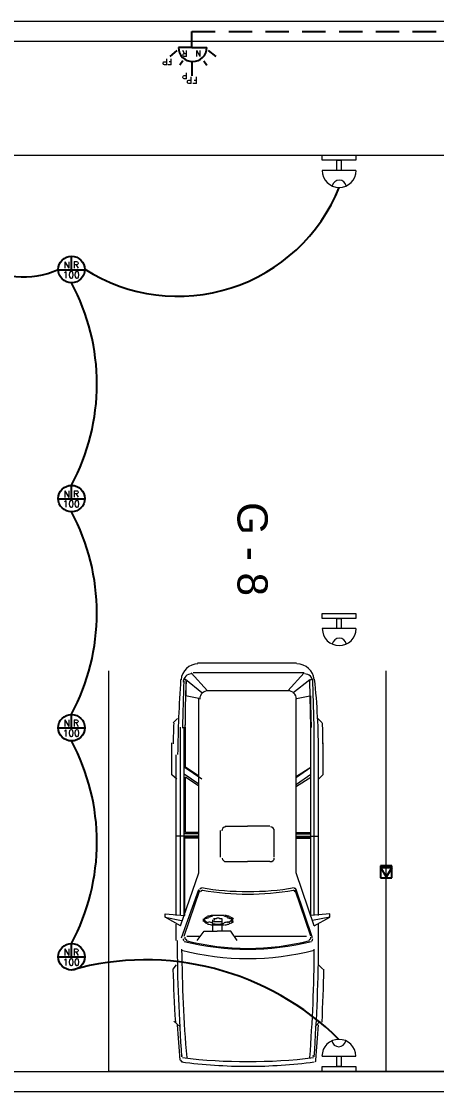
# Model space of a CAD drawing. Header units: millimetres. Extents: x -5 to 184, y -24 to 24.
# Drawn here: x 8.48 to 11.58, y -11 to -3 of the extents above; entities that cross this region are included whole.
import ezdxf

# ---------------------------------------------------------------- set-up
doc = ezdxf.new("R2010")
doc.units = ezdxf.units.MM
doc.linetypes.add('HIDDEN', pattern=[0.375, 0.25, -0.125])
doc.layers.add('Edificação', color=251, linetype='Continuous', lineweight=20)
doc.layers.add('Legenda', color=231, linetype='Continuous', lineweight=25)
for name, color, linetype in [('Eletroduto', 160, 'Continuous'), ('Estacionamento', 30, 'Continuous'), ('Pontos de iluminação', 50, 'Continuous')]:
    doc.layers.add(name, color=color, linetype=linetype)
doc.styles.add('Arial0', font='arial.ttf', dxfattribs={"height": 3.14658})
doc.styles.add('ROMANS', font='ROMANS.SHX')

msp = doc.modelspace()

# ---------------------------------------------------------------- linework, layer by layer
at = {"layer": 'Edificação', "color": 252}
msp.add_line((26.85, -3.15), (6.9, -3.15), dxfattribs=at)
at = {"layer": 'Edificação'}
for p, q in [((6.9, -4), (26.85, -4)), ((1.45, -10.85), (26.85, -10.85)), ((2.1, -11), (26.85, -11))]:
    msp.add_line(p, q, dxfattribs=at)
at = {"layer": 'Edificação', "color": 252}
msp.add_lwpolyline([(0, -11), (27, -11), (27, -3), (0, -3)], close=True, dxfattribs=at)
at = {"layer": 'Eletroduto', "linetype": 'HIDDEN', "ltscale": 0.7}
for p, q in [((9.75, -3.15), (9.75, -3.075)), ((9.75, -3.075), (24, -3.075))]:
    msp.add_line(p, q, dxfattribs=at)
at = {"layer": 'Eletroduto'}
for centre, radius, start, end in [((8.491, -4.2695), 0.6405, 177.40704, 293.96262), ((9.6459, -3.7559), 1.2991, 237.56389, 338.0938), ((7.4347, -5.7106), 1.6051, 331.85817, 28.13421), ((7.4346, -7.4225), 1.6051, 331.85817, 28.13421), ((7.4347, -9.1356), 1.6051, 331.85817, 28.13421), ((9.4036, -12.0701), 2.0548, 45.30464, 105.62753)]:
    msp.add_arc(centre, radius, start, end, dxfattribs=at)
at = {"layer": 'Estacionamento', "linetype": 'Continuous', "lineweight": 20}
for points in [[(10.5315, -7.7962), (9.7924, -7.7962), (9.7924, -7.7962)], [(9.8248, -8.0199), (9.7016, -7.9194), (9.7016, -7.9194)], [(9.867, -8.0037), (9.7438, -7.8708), (9.7438, -7.8708)], [(10.5899, -7.8708), (9.76, -7.8708), (9.76, -7.8708)], [(10.4667, -8.0037), (10.5899, -7.8708), (10.5899, -7.8708)], [(10.5056, -8.0199), (10.632, -7.9194), (10.632, -7.9194)], [(10.6385, -8.276), (10.632, -7.9291), (10.632, -7.9291)], [(10.6645, -8.276), (10.6547, -7.9291), (10.6547, -7.9291)], [(9.8021, -8.062), (9.7016, -8.0426), (9.7016, -8.0426)], [(10.4667, -8.0037), (9.867, -8.0037), (9.867, -8.0037)], [(10.5315, -8.062), (10.632, -8.0426), (10.632, -8.0426)], [(9.6433, -8.2112), (9.6109, -8.2436), (9.6109, -8.2436)], [(10.7228, -8.2436), (10.6904, -8.2112), (10.6904, -8.2112)], [(9.7016, -8.5742), (9.7016, -8.276), (9.7016, -8.276)], [(10.6385, -8.5742), (10.6385, -8.276), (10.6385, -8.276)], [(9.6368, -8.665), (9.6011, -8.6326), (9.6011, -8.3927)], [(10.7293, -8.3927), (10.7293, -8.6326), (10.6969, -8.665)], [(9.8248, -8.665), (9.6919, -8.5742), (9.6919, -8.5742)], [(9.8021, -8.7007), (9.6919, -8.6261), (9.6919, -8.6261)], [(9.8021, -8.6423), (9.7016, -8.5742), (9.7016, -8.5742)], [(10.5315, -8.6423), (10.6385, -8.5742), (10.6385, -8.5742)], [(10.5315, -8.6488), (10.6385, -8.5742), (10.6385, -8.5742)], [(10.5315, -8.7007), (10.6385, -8.6261), (10.6385, -8.6261)], [(9.8021, -8.7169), (9.7016, -8.6488), (9.7016, -8.6488)], [(9.7016, -9.0638), (9.7016, -8.6488), (9.7016, -8.6488)], [(10.5315, -8.7169), (10.6385, -8.6488), (10.6385, -8.6488)], [(10.6385, -9.0638), (10.6385, -8.6488), (10.6385, -8.6488)], [(9.9999, -9.0151), (10.1652, -9.0151), (10.1652, -9.0151)], [(10.3338, -9.0151), (10.1652, -9.0151), (10.1652, -9.0151)], [(9.8021, -9.0897), (9.6368, -9.0897), (9.6368, -9.0897)], [(9.8021, -9.0735), (9.6919, -9.0735), (9.6919, -9.0735)], [(9.8021, -9.0994), (9.6919, -9.0994), (9.6919, -9.0994)], [(9.8021, -9.0638), (9.7016, -9.0638), (9.7016, -9.0638)], [(9.8021, -9.1059), (9.7016, -9.1059), (9.7016, -9.1059)], [(10.5315, -9.0638), (10.6385, -9.0638), (10.6385, -9.0638)], [(10.5315, -9.0735), (10.6385, -9.0735), (10.6385, -9.0735)], [(10.5315, -9.0897), (10.6969, -9.0897), (10.6969, -9.0897)], [(10.5315, -9.0994), (10.6385, -9.0994), (10.6385, -9.0994)], [(10.5315, -9.1059), (10.6385, -9.1059), (10.6385, -9.1059)]]:
    msp.add_lwpolyline(points, dxfattribs=at)
at = {"layer": 'Estacionamento', "linetype": 'Continuous', "lineweight": 9}
for points in [[(11.2026, -10.85), (9.1278, -10.85), (9.1278, -7.8546)], [(13.2774, -10.85), (11.2026, -10.85), (11.2026, -7.8546)], [(9.8021, -9.3652), (9.8021, -8.062), (9.8021, -8.062)], [(10.5283, -9.3652), (10.5283, -8.062), (10.5283, -8.062)], [(9.666, -9.6829), (9.666, -8.276), (9.666, -8.276)], [(9.6919, -9.6829), (9.6919, -8.276), (9.6919, -8.276)], [(10.6385, -9.6829), (10.6385, -8.276), (10.6385, -8.276)], [(10.6645, -9.6829), (10.6645, -8.276), (10.6645, -8.276)], [(9.6336, -9.6829), (9.6336, -8.4835), (9.6336, -8.4835)], [(10.6969, -9.6829), (10.6969, -8.4835), (10.6969, -8.4835)], [(9.6919, -9.6829), (9.6919, -8.6261), (9.6919, -8.6261)], [(9.6984, -9.6829), (9.6984, -9.1059), (9.6984, -9.1059)], [(9.9642, -9.2485), (9.9642, -9.0475), (9.9642, -9.0475)], [(10.3662, -9.2485), (10.3662, -9.0475), (10.3662, -9.0475)], [(10.6385, -9.6829), (10.6385, -9.1059), (10.6385, -9.1059)], [(9.9966, -9.281), (10.1652, -9.281), (10.1652, -9.281)], [(10.3338, -9.281), (10.1652, -9.281), (10.1652, -9.281)], [(9.666, -9.7607), (9.8021, -9.3652), (9.8021, -9.3652)], [(10.6645, -9.7607), (10.5283, -9.3652), (10.5283, -9.3652)], [(9.6725, -9.8515), (9.8021, -9.4884), (9.8021, -9.4884)], [(9.6919, -9.8386), (9.8086, -9.4949), (9.8086, -9.4949)], [(10.6385, -9.8386), (10.5218, -9.4949), (10.5218, -9.4949)], [(10.6515, -9.8515), (10.5283, -9.4884), (10.5283, -9.4884)], [(9.5493, -9.6959), (9.5493, -9.67), (9.6984, -9.6829)], [(10.7812, -9.6959), (10.7812, -9.67), (10.6385, -9.6829)], [(9.666, -9.7607), (9.5493, -9.6959), (9.6725, -9.7218)], [(9.6336, -9.871), (9.6336, -9.7478), (9.6336, -9.7478)], [(9.9059, -9.7413), (9.9059, -9.7154), (9.9059, -9.7154)], [(9.9059, -9.7997), (9.9059, -9.7478), (9.9059, -9.7478)], [(9.9188, -9.7154), (9.9188, -9.7089), (9.9188, -9.7089)], [(9.9772, -9.7154), (9.9772, -9.7089), (9.9772, -9.7089)], [(9.9772, -9.7413), (9.9772, -9.7154), (9.9772, -9.7154)], [(9.9772, -9.7997), (9.9772, -9.7478), (9.9772, -9.7478)], [(10.6645, -9.7607), (10.7812, -9.6959), (10.6515, -9.7218)], [(10.6969, -9.871), (10.6969, -9.7478), (10.6969, -9.7478)], [(9.7114, -9.8386), (9.8151, -9.8386), (9.8151, -9.8386)], [(9.7892, -9.871), (9.841, -9.7997), (9.9383, -9.7997)], [(10.0874, -9.871), (10.042, -9.7997), (9.9383, -9.7997)], [(10.0744, -9.8386), (10.6061, -9.8386), (10.6061, -9.8386)], [(9.6336, -10.0525), (9.6076, -10.0849), (9.6076, -10.0849)], [(10.7293, -10.0849), (10.6969, -10.0525), (10.6969, -10.0525)], [(9.6595, -10.5129), (9.6141, -10.4739), (9.6141, -10.4739)], [(10.7098, -10.4739), (10.6709, -10.5129), (10.6709, -10.5129)], [(9.6725, -10.7333), (9.6789, -10.7333), (9.6789, -10.7333)], [(10.6515, -10.7333), (10.658, -10.7333), (10.658, -10.7333)]]:
    msp.add_lwpolyline(points, dxfattribs=at)
at = {"layer": 'Estacionamento', "linetype": 'Continuous', "lineweight": 20}
for points in [[(9.7956, -7.8027), (9.7308, -7.8027), (9.6725, -7.8546), (9.6692, -7.9226)], [(10.6645, -7.9194), (10.658, -7.8546), (10.6029, -7.8027), (10.5348, -7.8027)], [(9.666, -7.9194), (9.653, -8.1074), (9.6465, -8.2954), (9.6433, -8.4802)], [(9.747, -7.8773), (9.7146, -7.8773), (9.6854, -7.9032), (9.6854, -7.9388)], [(10.6547, -7.9388), (10.6547, -7.9032), (10.6256, -7.8773), (10.5931, -7.8773)], [(10.6969, -8.4802), (10.6969, -8.2922), (10.6871, -8.1042), (10.6677, -7.9162)], [(9.6887, -7.9324), (9.6854, -8.0491), (9.6822, -8.1658), (9.6789, -8.2825)], [(9.7081, -7.9324), (9.7016, -8.0491), (9.6984, -8.1658), (9.6984, -8.2857)], [(9.7049, -7.9356), (9.7016, -8.0491), (9.6984, -8.1625), (9.6984, -8.2792)], [(9.8702, -8.0037), (9.8378, -8.0037), (9.8086, -8.0296), (9.8086, -8.0653)], [(9.8702, -8.0037), (9.8378, -8.0037), (9.8086, -8.0296), (9.8086, -8.0653)], [(10.5315, -8.0653), (10.5315, -8.0296), (10.5024, -8.0037), (10.4699, -8.0037)], [(10.645, -8.2792), (10.6418, -8.2014), (10.6385, -8.1236), (10.6385, -8.0426)], [(9.6141, -8.2468), (9.6109, -8.2954), (9.6109, -8.3473), (9.6109, -8.3992)], [(10.7293, -8.3992), (10.7293, -8.3473), (10.7293, -8.2954), (10.726, -8.2468)], [(10.0031, -9.0216), (9.9869, -9.0216), (9.9739, -9.0378), (9.9739, -9.0508)], [(10.3662, -9.0508), (10.3662, -9.0378), (10.3532, -9.0216), (10.337, -9.0216)]]:
    msp.add_open_spline(points, degree=3, dxfattribs=at)
for points in [[(9.7081, -7.9259), (9.7049, -7.9194), (9.6984, -7.9194), (9.6951, -7.9194), (9.6951, -7.9194), (9.6887, -7.9226), (9.6854, -7.9259), (9.6854, -7.9324)], [(10.6547, -7.9324), (10.6547, -7.9259), (10.6515, -7.9226), (10.645, -7.9194), (10.645, -7.9194), (10.6418, -7.9194), (10.6353, -7.9194), (10.632, -7.9259)]]:
    msp.add_open_spline(points, degree=3, knots=[0, 0, 0, 0, 0.125, 0.125, 0.125, 0.125001, 1, 1, 1, 1], dxfattribs=at)
at = {"layer": 'Estacionamento', "linetype": 'Continuous', "lineweight": 9}
for points in [[(9.9772, -9.255), (9.9772, -9.268), (9.9902, -9.281), (10.0031, -9.281)], [(10.3338, -9.281), (10.3532, -9.281), (10.3662, -9.268), (10.3662, -9.255)], [(9.8216, -9.482), (9.8151, -9.482), (9.8086, -9.482), (9.8086, -9.4884)], [(9.8281, -9.4949), (9.8216, -9.4949), (9.8216, -9.5014), (9.8151, -9.5079)], [(9.8216, -9.4755), (10.0485, -9.5144), (10.2884, -9.5144), (10.5153, -9.4755)], [(9.8281, -9.4949), (10.055, -9.5338), (10.2819, -9.5338), (10.5088, -9.4949)], [(10.5218, -9.5079), (10.5218, -9.5014), (10.5153, -9.4949), (10.5088, -9.4949)], [(10.5283, -9.4884), (10.5283, -9.482), (10.5218, -9.482), (10.5153, -9.482)], [(9.8345, -9.7089), (9.8345, -9.7089), (9.8345, -9.7154), (9.8345, -9.7154)], [(9.8345, -9.7154), (9.8345, -9.7218), (9.8345, -9.7218), (9.8345, -9.7283)], [(9.867, -9.6959), (9.854, -9.6959), (9.8475, -9.7024), (9.841, -9.7089)], [(9.8475, -9.7089), (9.841, -9.7089), (9.841, -9.7154), (9.841, -9.7154)], [(9.841, -9.7154), (9.841, -9.7218), (9.841, -9.7283), (9.8475, -9.7283)], [(9.841, -9.7283), (9.8475, -9.7348), (9.854, -9.7413), (9.867, -9.7413)], [(9.8734, -9.7024), (9.8605, -9.7024), (9.854, -9.7089), (9.8475, -9.7089)], [(9.8475, -9.7218), (9.854, -9.7283), (9.8605, -9.7348), (9.8734, -9.7348)], [(9.8994, -9.6829), (9.8929, -9.6829), (9.8799, -9.6894), (9.867, -9.6894)], [(9.867, -9.7478), (9.8799, -9.7478), (9.8929, -9.7543), (9.8994, -9.7543)], [(9.9059, -9.6894), (9.8929, -9.6894), (9.8864, -9.6959), (9.8734, -9.6959)], [(9.8734, -9.7283), (9.8864, -9.7348), (9.8929, -9.7348), (9.9059, -9.7348)], [(9.9448, -9.6829), (9.9318, -9.6829), (9.9124, -9.6829), (9.8994, -9.6829)], [(9.9448, -9.6829), (9.9318, -9.6829), (9.9188, -9.6829), (9.8994, -9.6829)], [(9.8994, -9.7413), (9.9188, -9.7478), (9.9318, -9.7478), (9.9448, -9.7478)], [(9.8994, -9.7543), (9.9124, -9.7543), (9.9318, -9.7543), (9.9448, -9.7543)], [(9.9188, -9.7089), (9.9188, -9.7089), (9.9124, -9.7089), (9.9124, -9.7089)], [(9.9124, -9.7218), (9.9124, -9.7283), (9.9188, -9.7283), (9.9188, -9.7283)], [(9.9318, -9.7089), (9.9253, -9.7089), (9.9253, -9.7089), (9.9188, -9.7089)], [(9.9188, -9.7283), (9.9253, -9.7283), (9.9253, -9.7283), (9.9318, -9.7283)], [(9.9448, -9.7024), (9.9383, -9.7024), (9.9383, -9.7024), (9.9318, -9.7089)], [(9.9318, -9.7283), (9.9383, -9.7283), (9.9383, -9.7283), (9.9448, -9.7283)], [(9.9902, -9.6829), (9.9772, -9.6829), (9.9577, -9.6829), (9.9448, -9.6829)], [(9.9902, -9.6829), (9.9707, -9.6829), (9.9577, -9.6829), (9.9448, -9.6829)], [(9.9577, -9.7089), (9.9513, -9.7024), (9.9513, -9.7024), (9.9448, -9.7024)], [(9.9448, -9.7283), (9.9513, -9.7283), (9.9513, -9.7283), (9.9577, -9.7283)], [(9.9448, -9.7478), (9.9577, -9.7478), (9.9707, -9.7478), (9.9902, -9.7413)], [(9.9448, -9.7543), (9.9577, -9.7543), (9.9772, -9.7543), (9.9902, -9.7543)], [(9.9707, -9.7089), (9.9707, -9.7089), (9.9642, -9.7089), (9.9577, -9.7089)], [(9.9577, -9.7283), (9.9642, -9.7283), (9.9707, -9.7283), (9.9707, -9.7283)], [(9.9772, -9.7089), (9.9772, -9.7089), (9.9772, -9.7089), (9.9707, -9.7089)], [(9.9707, -9.7283), (9.9772, -9.7283), (9.9772, -9.7283), (9.9772, -9.7218)], [(10.0226, -9.6959), (10.0096, -9.6959), (10.0031, -9.6894), (9.9902, -9.6894)], [(9.9902, -9.7348), (10.0031, -9.7348), (10.0096, -9.7348), (10.0226, -9.7283)], [(10.0291, -9.6894), (10.0161, -9.6894), (10.0096, -9.6829), (9.9966, -9.6829)], [(9.9966, -9.7543), (10.0096, -9.7543), (10.0161, -9.7478), (10.0291, -9.7478)], [(10.042, -9.7089), (10.0355, -9.7089), (10.0291, -9.7024), (10.0161, -9.7024)], [(10.0161, -9.7348), (10.0291, -9.7348), (10.0355, -9.7283), (10.042, -9.7218)], [(10.0615, -9.7089), (10.0485, -9.7024), (10.042, -9.6959), (10.0291, -9.6959)], [(10.0291, -9.7413), (10.042, -9.7413), (10.0485, -9.7348), (10.0615, -9.7283)], [(10.0485, -9.7154), (10.0485, -9.7154), (10.0485, -9.7089), (10.042, -9.7089)], [(10.042, -9.7283), (10.0485, -9.7283), (10.0485, -9.7218), (10.0485, -9.7154)], [(10.055, -9.7154), (10.055, -9.7154), (10.055, -9.7089), (10.055, -9.7089)], [(10.055, -9.7283), (10.055, -9.7218), (10.055, -9.7218), (10.055, -9.7154)], [(9.64, -9.871), (9.64, -10.1627), (9.653, -10.448), (9.6725, -10.7398)], [(9.6919, -9.8775), (10.0031, -9.9553), (10.3338, -9.9553), (10.645, -9.8775)], [(9.7049, -9.871), (10.0096, -9.9488), (10.3273, -9.9488), (10.632, -9.871)], [(10.6645, -10.7398), (10.6839, -10.448), (10.6969, -10.1627), (10.6969, -9.871)], [(9.6725, -9.9358), (9.6789, -10.2081), (9.6854, -10.4739), (9.7114, -10.7463)], [(9.6725, -9.9423), (9.9966, -10.0266), (10.3403, -10.0266), (10.6645, -9.9423)], [(10.632, -10.7463), (10.6515, -10.4739), (10.6645, -10.2081), (10.6645, -9.9358)], [(9.6076, -10.0849), (9.6141, -10.2146), (9.6141, -10.3508), (9.6271, -10.4804)], [(10.7228, -10.4804), (10.7293, -10.3508), (10.7358, -10.2146), (10.7358, -10.0849)], [(9.64, -10.4999), (9.6465, -10.5907), (9.653, -10.6749), (9.6595, -10.7657)], [(10.6774, -10.7657), (10.6839, -10.6749), (10.6904, -10.5907), (10.6969, -10.4999)], [(9.666, -10.7657), (9.666, -10.7722), (9.6725, -10.7722), (9.6789, -10.7787)], [(9.6725, -10.7787), (9.8345, -10.7981), (10.0031, -10.8111), (10.1717, -10.8111)], [(9.6789, -10.7463), (10.0031, -10.7852), (10.3338, -10.7852), (10.658, -10.7463)], [(10.1717, -10.8111), (10.3338, -10.8111), (10.5024, -10.7981), (10.6645, -10.7787)], [(10.6709, -10.7787), (10.6774, -10.7722), (10.6774, -10.7722), (10.6774, -10.7657)]]:
    msp.add_open_spline(points, degree=3, dxfattribs=at)
for points in [[(9.6854, -9.858), (9.6854, -9.858), (9.6854, -9.8645), (9.6854, -9.8645), (9.6854, -9.8645), (9.6854, -9.871), (9.6919, -9.871), (9.6919, -9.871)], [(9.6984, -9.845), (9.6984, -9.8515), (9.6984, -9.8515), (9.6984, -9.858), (9.6984, -9.858), (9.7049, -9.858), (9.7049, -9.8645), (9.7114, -9.8645)], [(10.6256, -9.8645), (10.632, -9.8645), (10.632, -9.858), (10.6385, -9.858), (10.6385, -9.858), (10.6385, -9.8515), (10.6385, -9.8515), (10.6385, -9.845)], [(10.645, -9.871), (10.6515, -9.871), (10.6515, -9.871), (10.6515, -9.8645), (10.6515, -9.8645), (10.6515, -9.8645), (10.658, -9.858), (10.6515, -9.858)]]:
    msp.add_open_spline(points, degree=3, knots=[0, 0, 0, 0, 0.125, 0.125, 0.125, 0.125001, 1, 1, 1, 1], dxfattribs=at)
at = {"layer": 'Legenda', "color": 1, "linetype": 'Continuous'}
for p, q in [((11.2436, -9.3129), (11.1606, -9.3129)), ((11.1606, -9.3129), (11.1606, -9.4028)), ((11.2436, -9.4028), (11.2436, -9.3129)), ((11.1606, -9.4028), (11.2436, -9.4028))]:
    msp.add_line(p, q, dxfattribs=at)
at = {"layer": 'Legenda', "color": 1}
for p, q in [((11.2438, -9.3266), (11.1613, -9.3266)), ((11.1613, -9.3266), (11.2026, -9.3981)), ((11.2026, -9.3266), (11.2026, -9.3129)), ((11.2438, -9.3266), (11.2026, -9.3981)), ((11.2026, -9.3981), (11.2438, -9.3266)), ((11.2026, -9.3981), (11.2438, -9.3266))]:
    msp.add_line(p, q, dxfattribs=at)
at = {"layer": 'Pontos de iluminação'}
for p, q in [((9.75, -3.1946), (9.6498, -3.1946)), ((9.75, -3.1946), (9.75, -3.15)), ((9.75, -3.1946), (9.8614, -3.1946)), ((9.6386, -3.2168), (9.5839, -3.2625)), ((9.8725, -3.2168), (9.9282, -3.2614)), ((9.6832, -3.2948), (9.6609, -3.3282)), ((9.75, -3.3059), (9.75, -3.4062)), ((9.8391, -3.2948), (9.8614, -3.3282)), ((8.85, -4.8563), (8.85, -4.7552)), ((8.7508, -4.8563), (8.9492, -4.8563)), ((8.85, -6.5687), (8.85, -6.4677)), ((8.7508, -6.5687), (8.9492, -6.5687)), ((8.85, -8.2812), (8.85, -8.1802)), ((8.7508, -8.2812), (8.9492, -8.2812)), ((8.85, -9.9937), (8.85, -9.8927)), ((8.7508, -9.9937), (8.9492, -9.9937))]:
    msp.add_line(p, q, dxfattribs=at)
at = {"layer": 'Pontos de iluminação', "linetype": 'Continuous', "lineweight": 9}
for points in [[(10.725, -4), (10.975, -4), (10.975, -4.0381), (10.725, -4.0381)], [(10.8345, -4.0381), (10.8655, -4.0381), (10.8655, -4.1143), (10.8345, -4.1143)], [(10.7251, -7.425), (10.9752, -7.425), (10.9752, -7.4631), (10.7251, -7.4631)], [(10.8347, -7.4631), (10.8657, -7.4631), (10.8657, -7.5393), (10.8347, -7.5393)], [(10.8655, -10.8119), (10.8345, -10.8119), (10.8345, -10.7357), (10.8655, -10.7357)], [(10.975, -10.85), (10.725, -10.85), (10.725, -10.8119), (10.975, -10.8119)]]:
    msp.add_lwpolyline(points, close=True, dxfattribs=at)
for points in [[(10.975, -4.1143), (10.725, -4.1143), (10.725, -4.1143)], [(10.9752, -7.5393), (10.7251, -7.5393), (10.7251, -7.5393)], [(10.725, -10.7357), (10.975, -10.7357), (10.975, -10.7357)]]:
    msp.add_lwpolyline(points, dxfattribs=at)
at = {"layer": 'Pontos de iluminação'}
for centre in [(8.8501, -4.8548), (8.8501, -6.5673), (8.8501, -8.2798), (8.8501, -9.9923)]:
    msp.add_circle(centre, 0.099, dxfattribs=at)
msp.add_arc((9.7556, -3.1946), 0.1058, 180, 0, dxfattribs=at)
at = {"layer": 'Pontos de iluminação', "linetype": 'Continuous', "lineweight": 9}
for points in [[(10.725, -4.1143), (10.725, -4.1858), (10.7821, -4.2406), (10.8512, -4.2406), (10.8512, -4.2406), (10.9203, -4.2406), (10.9774, -4.1858), (10.9774, -4.1143)], [(10.9036, -4.2286), (10.8988, -4.2048), (10.8774, -4.1858), (10.8512, -4.1858), (10.8512, -4.1858), (10.8274, -4.1858), (10.8036, -4.2048), (10.7988, -4.2286)], [(10.7251, -7.5393), (10.7251, -7.6108), (10.7823, -7.6656), (10.8514, -7.6656), (10.8514, -7.6656), (10.9204, -7.6656), (10.9776, -7.6108), (10.9776, -7.5393)], [(10.9038, -7.6536), (10.899, -7.6298), (10.8776, -7.6108), (10.8514, -7.6108), (10.8514, -7.6108), (10.8276, -7.6108), (10.8037, -7.6298), (10.799, -7.6536)], [(10.975, -10.7357), (10.975, -10.6642), (10.9179, -10.6094), (10.8488, -10.6094), (10.8488, -10.6094), (10.7797, -10.6094), (10.7226, -10.6642), (10.7226, -10.7357)], [(10.7964, -10.6214), (10.8012, -10.6452), (10.8226, -10.6642), (10.8488, -10.6642), (10.8488, -10.6642), (10.8726, -10.6642), (10.8964, -10.6452), (10.9012, -10.6214)]]:
    msp.add_open_spline(points, degree=3, knots=[0, 0, 0, 0, 0.125, 0.125, 0.125, 0.125001, 1, 1, 1, 1], dxfattribs=at)

# ---------------------------------------------------------------- texts
at = {"layer": 'Estacionamento', "style": 'Arial0'}
msp.add_text('G - 8', height=0.22611, rotation=270, dxfattribs=at).set_placement((10.0907, -6.5935))
at = {"layer": 'Pontos de iluminação', "style": 'ROMANS'}
for tag, p, s, height, flags in [('FP', (9.6035, -3.2799), '1.0', 0.04455, 13), ('R', (9.7166, -3.2168), '', 0.0446, 4), ('N', (9.8201, -3.2168), '', 0.0446, 4), ('P', (9.7166, -3.3839), '100.0', 0.04455, 13), ('FP', (9.7924, -3.415), '1.0', 0.0495, 13)]:
    msp.add_attdef(tag, p, s, height=height, rotation=180, dxfattribs=dict(at, flags=flags))
for tag, p, s, flags in [('N', (8.7906, -4.8456), '', 4), ('100', (8.7843, -4.9194), '100', 13), ('N', (8.7906, -6.5581), '', 4), ('100', (8.7843, -6.6319), '100', 13), ('N', (8.7906, -8.2706), '', 4), ('100', (8.7843, -8.3444), '100', 13), ('N', (8.7906, -9.9831), '', 4), ('100', (8.7843, -10.0569), '100', 13)]:
    msp.add_attdef(tag, p, s, height=0.0495, dxfattribs=dict(at, flags=flags))
for p in [(8.8609, -4.845), (8.8609, -6.5575), (8.8609, -8.27), (8.8609, -9.9825)]:
    msp.add_attdef('R', p, '', height=0.0495, dxfattribs=at)

doc.saveas('drawing.dxf')
